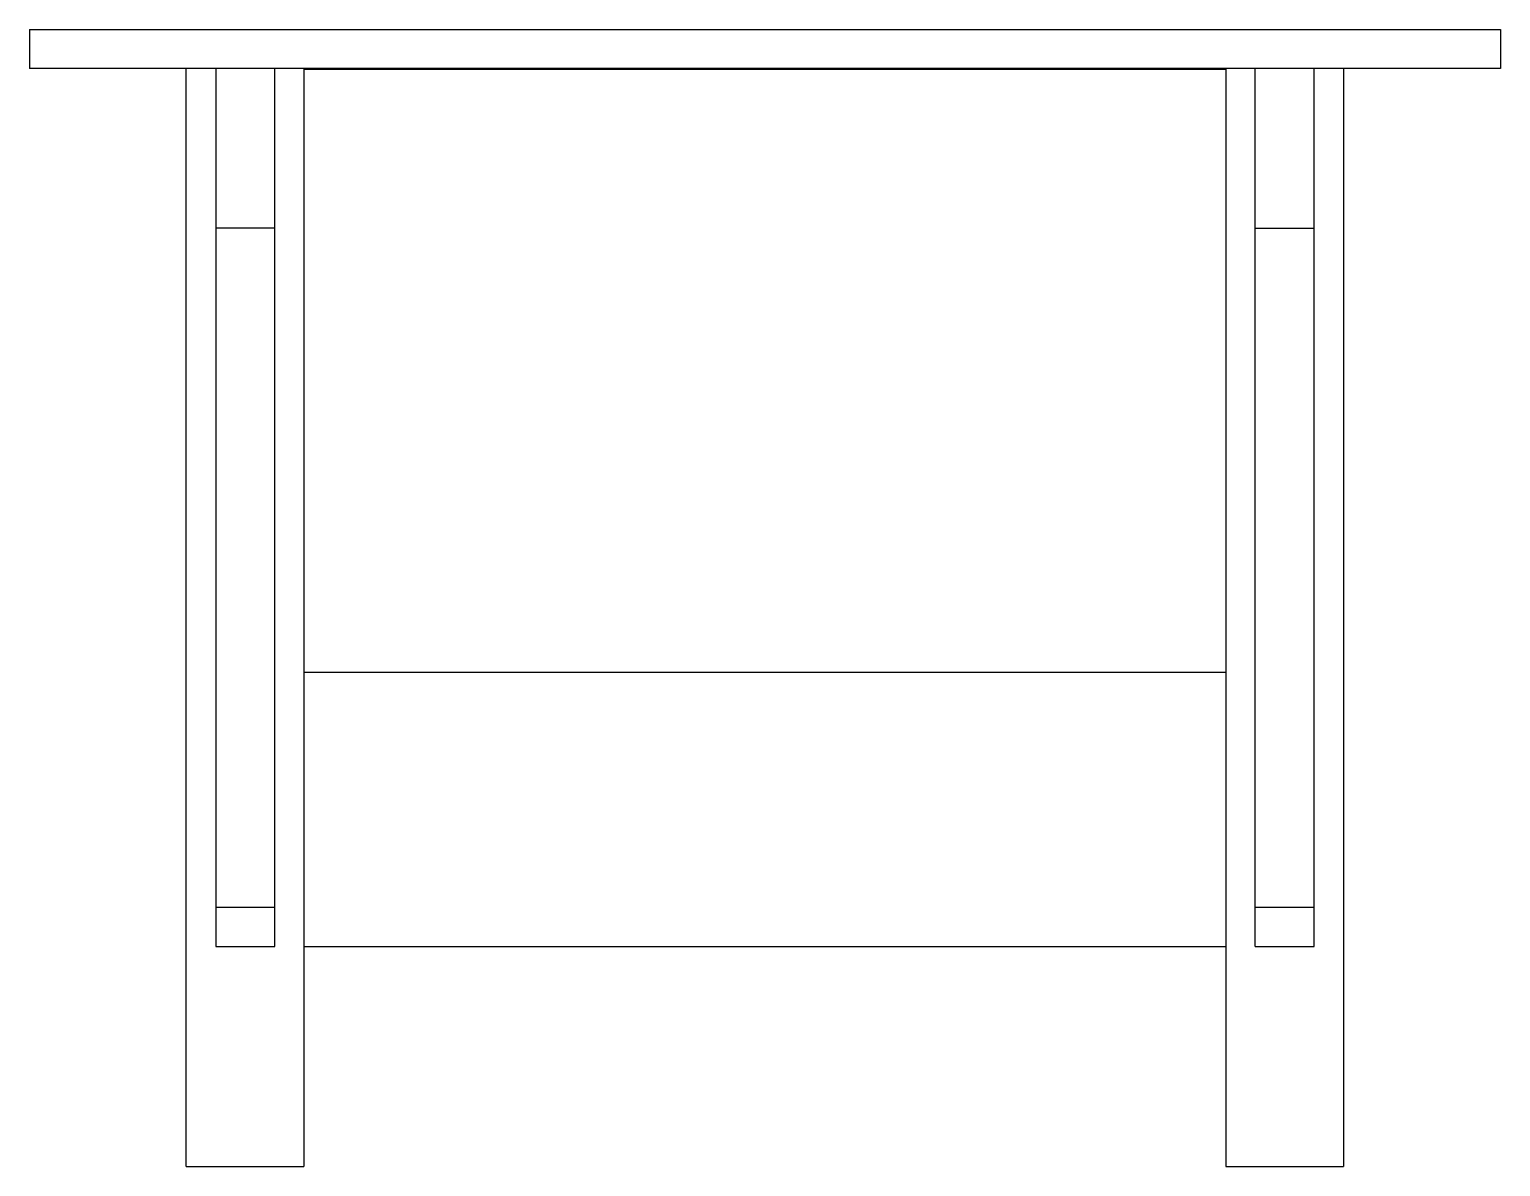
# Model space of a CAD drawing. Extents: x 0 to 0.953, y 0 to 0.736.
import ezdxf

# ---------------------------------------------------------------- set-up
doc = ezdxf.new("R2010")
doc.units = 0
doc.layers.get('0').update_dxf_attribs({"linetype": 'CONTINUOUS'})

msp = doc.modelspace()

# ---------------------------------------------------------------- linework, layer by layer
at = {"color": 0, "linetype": 'BYBLOCK'}
for p, q in [((0, 0.73647), (0.95258, 0.73647)), ((0.95258, 0.73647), (0.95258, 0.71108)), ((0.95258, 0.71108), (0, 0.71108)), ((0.10156, 0), (0.10156, 0.71108)), ((0.12072, 0.71108), (0.12072, 0.14254)), ((0.1588, 0.14254), (0.1588, 0.71108)), ((0.17773, 0.71108), (0.17773, 0)), ((0.77463, 0.71048), (0.17773, 0.71048)), ((0.77463, 0.71108), (0.77463, 0)), ((0.79378, 0.14254), (0.79378, 0.71108)), ((0.83186, 0.14254), (0.83186, 0.71108)), ((0.8508, 0.71108), (0.8508, 0)), ((0.1588, 0.60773), (0.12072, 0.60773)), ((0.79378, 0.60773), (0.83186, 0.60773)), ((0.17773, 0.32027), (0.77463, 0.32027)), ((0.12072, 0.16808), (0.1588, 0.16808)), ((0.79378, 0.16793), (0.83186, 0.16793)), ((0.12072, 0.14254), (0.1588, 0.14254)), ((0.17773, 0.14254), (0.77463, 0.14254)), ((0.79378, 0.14254), (0.83186, 0.14254)), ((0.10156, 0), (0.17773, 0)), ((0.77463, 0), (0.8508, 0))]:
    msp.add_line(p, q, dxfattribs=at)
msp.add_line((0, 0.73647), (0, 0.71108))

doc.saveas('drawing.dxf')
